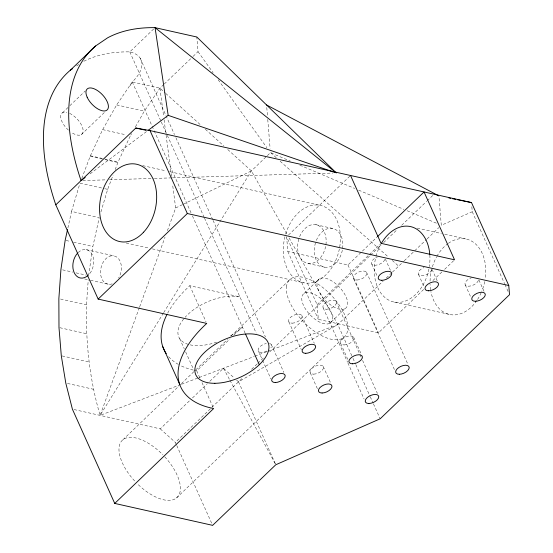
<?xml version="1.0" encoding="UTF-8"?>
<svg xmlns="http://www.w3.org/2000/svg" width="553" height="553" viewBox="0 0 553 553"><rect width="100%" height="100%" fill="white"/><g stroke="black" fill="none" stroke-linecap="round" stroke-linejoin="round"><path stroke-width="0.41" stroke-dasharray="2.77 2.07" d="M180.7 384.584L100.093 415.379C87.326 371.561 83.856 325.33 88.314 279.97M88.618 275.677L92.863 246.493L99.236 217.612L71.544 211.419L67.722 228.748M71.544 211.419L79.743 183.955M100.922 211.958L107.669 189.34L113.082 175.128M139.356 307.627L100.093 415.379L163.253 313.337M139.653 306.818L165.043 237.14M167.4 230.663L175.667 207.976L172.522 184.011M115.183 169.598L118.079 161.981L130.349 135.81M81.782 178.405L90.388 155.78L102.658 129.616L116.655 104.925L132.236 81.968A39.581 20.447 -24.2 0 0 129.796 51.885L154.446 28.244M130.045 85.839L132.236 81.968L159.928 88.169L165.043 92.8M130.771 135.063L131.621 133.57M135.437 126.837L144.347 111.125L159.928 88.169L163.612 84.637M163.702 312.597L251.401 170.912L266.76 156.195M62.496 112.771L69.277 106.266M69.892 105.671L85.293 90.892M81.326 134.6L104.738 112.141M288.486 235.025L349.925 176.089M122.911 439.759L178.923 386.022M181.412 383.637L195.105 370.496M195.727 369.902L227.463 339.452M231.202 335.871L290.318 279.147M194.124 370.275A108.658 56.123 -24.2 0 0 196.709 370.821L230.027 338.858M233.725 335.305L242.366 327.017A39.581 20.447 -24.2 0 1 229.993 336.141M74.074 409.559L160.252 428.858L189.976 400.337M192.458 397.96L207.32 383.706M209.794 381.328L223.419 368.257L234.119 377.858M304.226 293.346L319.447 278.747M423.619 289.489L378.459 332.816L318.314 319.344L317.125 304.675L286.627 236.815L287.816 251.491L347.961 264.956L377.035 237.064M317.125 304.675L368.63 255.258M369.252 254.663L380.423 243.949M176.414 444.757L175.363 442.414L211.281 407.955M211.896 407.361L242.885 377.63M251.601 369.266L257.207 363.888M257.829 363.286L263.435 357.909M269.664 351.936L369.929 255.742M370.551 255.147L381.141 244.986M383.63 242.594L397.33 229.454M401.692 225.271L426.605 201.368M427.227 200.774L433.455 194.794M329.961 323.187A19.79 9.622 46.2 0 0 317.927 296.415A19.79 9.622 46.2 0 0 303.397 305.194A19.79 9.622 46.2 0 0 329.961 323.187L345.176 308.581A19.79 9.622 46.2 0 0 333.148 281.809A19.79 9.622 46.2 0 0 318.611 290.595A19.79 9.622 46.2 0 0 345.176 308.581M236.636 380.118L238.523 381.812L337.807 324.549L383.146 281.042M386.257 278.062L391.849 272.705M392.464 272.104L403.621 261.403M404.236 260.816L426.467 239.484M427.089 238.889L438.819 227.636M176.462 497.983L343.869 337.378M432.895 280.585L442.179 271.682M444.653 269.311L453.93 260.408M164.227 84.049L192.485 56.973M193.101 56.385L198.015 51.678L196.827 37.003M267.376 155.607L270.445 152.663L290.311 161.103M90.049 173.87L146.745 131.407M76.653 65.925L78.768 64.494M175.667 207.976L182.621 204.569M183.396 204.195L251.401 170.912L286.979 234.175M471.84 206.753L472.248 211.751L441.294 225.265L438.909 195.914M181.502 384.273L198.43 377.803M199.239 377.499L254.027 356.561M254.836 356.25L266.919 351.632M267.721 351.328L337.807 324.549L352.627 357.535M82.784 180.548L106.065 179.849M109.515 179.746L153.499 178.425M154.363 178.398L171.61 177.886M172.474 177.859L332.878 173.048M116.655 104.925L144.347 111.125M102.658 129.616L126.153 134.87M142.674 165.624L166.28 170.912M169.653 171.665L319.71 205.274M417.232 228.106L441.384 233.518M444.716 234.258L465.536 238.924M90.388 155.78L103.812 158.787M104.655 158.974L118.079 161.981M90.194 156.292L101.939 158.925M105.298 159.672L117.886 162.492M315.798 224.67L332.505 228.41M79.978 183.147L104.317 188.594M105.153 188.78L107.669 189.34M307.973 263.463L324.68 267.203M394.469 302.118L450.273 314.616M126.188 243.016L148.944 248.117M152.317 248.871L304.06 282.86M66.014 240.486L70.21 241.426M73.563 242.179L92.863 246.493M86.144 249.631L113.835 255.832L116.337 256.779A14.482 10.21 -77.4 0 1 118.625 278.076M167.69 313.136A108.658 56.123 -24.2 0 1 189.803 285.707L239.926 296.933A39.581 20.447 -24.2 0 0 185.11 317.277M62.607 269.857L72.678 272.111M76.031 272.864L86.102 275.118M84.616 278.954L89.648 280.081M90.492 280.267L108.112 284.214A14.482 10.21 -77.4 0 0 112.176 283.827M60.533 299.035L86.551 304.855M59.821 327.708L86.676 333.722M62.136 355.945L88.992 361.959M67.466 383.45L93.478 389.277M108.112 284.214L105.602 283.267A14.482 10.21 -77.4 0 1 101.379 266.387A14.482 10.21 -77.4 0 1 113.835 255.832M299.85 165.16L354.68 188.455M358.648 190.149L403.946 209.393M407.126 210.741L436.524 223.239M276.244 157.799L269.442 151.259M280.115 161.22L388.372 257.021M392.236 260.442L398.678 266.145M160.252 428.858L175.363 442.414M165.686 93.381L201.506 125.78M205.343 129.25L223.896 146.027M227.732 149.504L251.401 170.912M198.015 51.678L213.105 72.72M218.138 79.729L266.926 147.755M289.095 237.935L337.807 324.549M223.419 368.257L229.557 379.565M229.965 380.319L275.387 463.995M472.248 211.751L504.599 283.737M504.951 284.519L508.11 291.562M478.884 279.949L484.304 292.012M465.28 284.906L470.707 296.968M432.1 269.47L437.188 280.786M418.503 274.426L423.923 286.495M385.323 258.998L390.743 271.06M371.727 263.954L377.485 276.77M366.528 272.276L407.831 364.171M347.961 264.956L378.459 332.816M353.609 278.74L394.559 369.846M353.637 337.199L361.047 353.692M336.093 301.475L361.157 357.238M362.568 360.383L377.388 393.37M352.98 358.323L355.455 363.819M355.807 364.607L369.922 396.024M370.275 396.805L373.102 403.089M373.455 403.877L380.16 418.801M340.717 343.662L347.775 359.374M323.173 307.938L347.526 362.132M347.878 362.92L364.116 399.052M287.816 251.491L318.314 319.344M301.772 315.41L314.284 343.254M323.201 366.397L330.611 382.89M288.853 321.874L301.364 349.717M310.281 372.86L317.692 389.36M271.336 344.609L283.848 372.452M140.151 58.162L174.485 134.559M175.902 137.711L212.711 219.624M213.071 220.412L265.454 336.971M129.796 51.885L160.958 121.225M161.31 122.013L166.978 134.621M167.331 135.409L204.161 217.357M204.513 218.145L256.163 333.065M258.417 351.079L262.24 359.581M262.585 360.356L270.929 378.916M132.236 81.968L153.838 130.031M154.19 130.819L191.02 212.767M192.437 215.919L245.193 333.3M238.523 381.812L275.802 464.748M189.803 285.707L206.041 321.839M196.709 370.821L199.889 377.886M202.004 382.6L212.946 406.946M179.649 338.547L184.239 348.756M185.656 351.902L193.419 369.183M176.766 445.538L212.635 525.35M159.928 88.169L163.64 116.413M164.089 119.835L165.997 134.379M166.107 135.236L171.506 176.31M266.788 107.531L267.479 116.047M267.756 119.448L270.099 148.404M285.673 234.113A39.581 27.899 -77.4 0 1 321.196 205.598A39.581 27.899 -77.4 0 1 339.521 248.152M339.355 248.995A39.581 27.899 -77.4 0 1 302.574 282.528A39.581 27.899 -77.4 0 1 285.431 234.942M69.595 113.344A14.482 7.044 46.2 0 1 83.116 130.086A14.482 7.044 46.2 0 1 71.302 132.354M68.42 130.093A14.482 7.044 46.2 0 1 60.706 117.284A14.482 7.044 46.2 0 1 66.83 112.377M216.693 342.155A39.581 20.447 -24.2 0 1 182.525 341.581A39.581 20.447 -24.2 0 1 184.543 317.92M193.274 370.081A108.658 56.123 -24.2 0 1 180.52 365.554M178.363 364.406A108.658 56.123 -24.2 0 1 168.624 356.664M78.201 252.514A14.482 10.21 -77.4 0 1 92.413 255.064A14.482 10.21 -77.4 0 1 88.362 275.131M299.629 236.663A19.79 13.949 -77.4 0 1 316.98 224.96A19.79 13.949 -77.4 0 1 325.911 244.834M325.62 246.527A19.79 13.949 -77.4 0 1 306.791 263.173A19.79 13.949 -77.4 0 1 299.035 238.267M448.331 243.327A38.613 27.215 -77.4 0 1 476.202 244.55A38.613 27.215 -77.4 0 1 485.147 279.099M484.705 281.574A38.613 27.215 -77.4 0 1 481.815 291.21M481.172 292.724A38.613 27.215 -77.4 0 1 477.301 299.857M476.824 300.562A38.613 27.215 -77.4 0 1 430.877 291.528M430.607 289.993A38.613 27.215 -77.4 0 1 430.068 284.373M430.054 281.104A38.613 27.215 -77.4 0 1 436.448 257.124M436.842 256.412A38.613 27.215 -77.4 0 1 447.647 243.818M429.847 255.037A38.613 27.215 -77.4 0 1 429.342 266.601M428.907 269.076A38.613 27.215 -77.4 0 1 393.598 301.938A38.613 27.215 -77.4 0 1 375.853 257.007M376.068 256.191A38.613 27.215 -77.4 0 1 380.644 244.626M83.842 61.279A283.53 137.856 46.2 0 1 129.796 51.885M164.753 456.799A39.581 19.244 46.2 0 1 177.243 497.285A39.581 19.244 46.2 0 1 137.628 484.041M134.628 480.944A39.581 19.244 46.2 0 1 122.434 440.167A39.581 19.244 46.2 0 1 162.969 454.925M316.337 240.41A19.79 13.949 -77.4 0 1 333.687 228.7A19.79 13.949 -77.4 0 1 342.618 248.574M342.328 250.274A19.79 13.949 -77.4 0 1 323.498 266.912A19.79 13.949 -77.4 0 1 315.742 242.007M384.805 259.502A7.237 3.74 -24.2 0 1 377.512 264.901A7.237 3.74 -24.2 0 1 371.409 262.91A7.237 3.74 -24.2 0 1 377.284 257.041M431.589 269.982A7.237 3.74 -24.2 0 1 424.296 275.38A7.237 3.74 -24.2 0 1 418.186 273.382A7.237 3.74 -24.2 0 1 424.061 267.521M478.366 280.454A7.237 3.74 -24.2 0 1 470.88 285.908A7.237 3.74 -24.2 0 1 464.969 283.627A7.237 3.74 -24.2 0 1 471.426 277.786M269.442 343.461A7.237 3.74 -24.2 0 1 270.901 347.796M266.933 351.01A7.237 3.74 -24.2 0 1 258.106 350.146A7.237 3.74 -24.2 0 1 266.325 343.489M286.592 285.984L286.461 290.767A39.581 19.244 46.2 0 0 297.099 314.422L302.028 320.339A39.581 19.244 46.2 0 0 345.604 335.553A39.581 19.244 46.2 0 0 324.715 289.067A39.581 19.244 46.2 0 0 286.592 285.984M356.955 280.032A7.237 3.74 -24.2 0 0 366.839 273.203A7.237 3.74 -24.2 0 0 356.409 273.293A7.237 3.74 -24.2 0 0 356.955 280.032M326.519 309.231A7.237 3.74 -24.2 0 0 336.404 302.408A7.237 3.74 -24.2 0 0 325.973 302.491A7.237 3.74 -24.2 0 0 326.519 309.231M292.198 323.166A7.237 3.74 -24.2 0 0 302.083 316.337A7.237 3.74 -24.2 0 0 291.652 316.427A7.237 3.74 -24.2 0 0 292.198 323.166M313.627 374.153A7.237 3.74 -24.2 0 0 323.512 367.33A7.237 3.74 -24.2 0 0 313.081 367.413A7.237 3.74 -24.2 0 0 313.627 374.153M344.063 344.954A7.237 3.74 -24.2 0 0 353.948 338.125A7.237 3.74 -24.2 0 0 343.517 338.215A7.237 3.74 -24.2 0 0 344.063 344.954"/><path stroke-width="0.83" d="M67.542 229.571L65.171 240.299L60.927 269.484L58.86 298.661L58.984 327.521L61.3 355.759L65.786 383.077L72.402 409.185L114.734 503.424L212.635 525.35L275.802 464.748L380.16 418.801L509.52 294.694L508.774 285.521L471.502 202.585L150.015 130.577L135.803 128.026L55.798 204.838L98.151 299.09L206.746 323.408A108.658 56.123 -24.2 0 0 213.652 408.522L114.734 503.424M55.798 204.838A283.53 137.856 46.2 0 1 70.321 70.217L95.586 45.982L107.641 37.804A283.53 137.856 46.2 0 1 155.061 27.65L196.827 37.003L336.328 172.944L155.061 27.65L168.181 115.349L148.128 130.37M98.151 299.09L187.336 213.527L508.774 285.521M377.658 236.47L424.054 191.953L454.552 259.813L381.038 243.348L350.54 175.488M85.203 177.492L81.056 180.603A283.53 137.856 46.2 0 1 95.586 45.982M70.321 70.217L72.429 68.786M448.939 197.967L450.612 198.313M452.278 198.651L455.624 199.336M457.296 199.674L471.502 202.585M135.803 128.026L145.909 130.294M168.181 115.349L334.696 172.384M266.581 104.973L438.149 195.513M245.546 334.088L259.309 364.717M150.015 130.577L187.336 213.527M162.803 346.766L179.746 384.466M87.761 275.677A14.482 10.21 -77.4 0 1 74.15 272.581A14.482 10.21 -77.4 0 1 77.614 253.108M166.232 353.588A108.658 56.123 -24.2 0 1 166.902 314.657M381.446 243.209A38.613 27.215 -77.4 0 1 410.609 226.606A38.613 27.215 -77.4 0 1 429.785 254.228M143.6 232.184A39.581 27.899 -77.4 0 0 141.139 165.817A39.581 27.899 -77.4 0 0 99.581 210.707A39.581 27.899 -77.4 0 0 143.6 232.184M87.153 97.204A14.482 7.044 46.2 0 0 106.591 110.365A14.482 7.044 46.2 0 0 97.784 90.775A14.482 7.044 46.2 0 0 87.153 97.204M214.896 383.298A39.581 20.447 -24.2 0 0 268.931 345.984A39.581 20.447 -24.2 0 0 211.903 346.454A39.581 20.447 -24.2 0 0 214.896 383.298M368.879 403.483A7.237 3.74 -24.2 0 0 378.764 396.653A7.237 3.74 -24.2 0 0 368.333 396.743A7.237 3.74 -24.2 0 0 368.879 403.483M399.314 374.277A7.237 3.74 -24.2 0 0 409.199 367.455A7.237 3.74 -24.2 0 0 398.768 367.538A7.237 3.74 -24.2 0 0 399.314 374.277M381.846 280.323A7.237 3.74 -24.2 0 0 391.731 273.493A7.237 3.74 -24.2 0 0 381.3 273.583A7.237 3.74 -24.2 0 0 381.846 280.323M475.407 301.274A7.237 3.74 -24.2 0 0 485.292 294.452A7.237 3.74 -24.2 0 0 474.861 294.535A7.237 3.74 -24.2 0 0 475.407 301.274M275.318 382.524A7.237 3.74 -24.2 0 0 285.203 375.701A7.237 3.74 -24.2 0 0 274.772 375.784A7.237 3.74 -24.2 0 0 275.318 382.524M305.754 353.326A7.237 3.74 -24.2 0 0 315.639 346.496A7.237 3.74 -24.2 0 0 305.208 346.586A7.237 3.74 -24.2 0 0 305.754 353.326M322.095 393.003A7.237 3.74 -24.2 0 0 331.98 386.181A7.237 3.74 -24.2 0 0 321.549 386.264A7.237 3.74 -24.2 0 0 322.095 393.003M352.538 363.805A7.237 3.74 -24.2 0 0 362.422 356.975A7.237 3.74 -24.2 0 0 351.991 357.065A7.237 3.74 -24.2 0 0 352.538 363.805M428.63 290.802A7.237 3.74 -24.2 0 0 438.515 283.972A7.237 3.74 -24.2 0 0 428.084 284.062A7.237 3.74 -24.2 0 0 428.63 290.802"/></g></svg>
